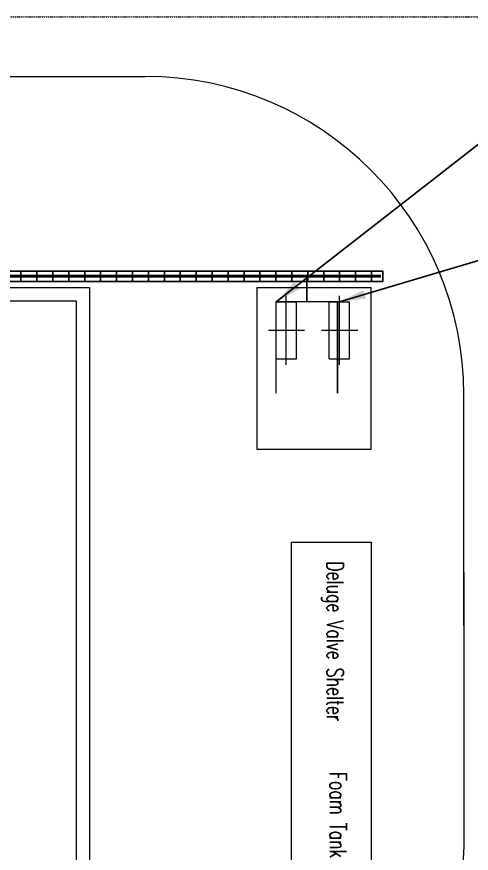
# Model space of a CAD drawing. Header units: inches. Extents: x 19 to 1016051, y 34 to 210034.
# Drawn here: x 176833 to 193949, y 75068 to 106592 of the extents above; entities that cross this region are included whole.
import ezdxf

# ---------------------------------------------------------------- set-up
doc = ezdxf.new("R2010")
doc.units = ezdxf.units.IN
doc.header["$MEASUREMENT"] = 0
doc.linetypes.add('DASHDOT2', pattern=[0.5, 0.25, -0.125, 0, -0.125])
for name, color, linetype in [('CABLE TRAY INSTRUMENTATION', 7, 'Continuous'), ('CABLEROUTEALL-EMBED 1_DWG$0$DwgTemplate', 7, 'Continuous'), ('cables', 7, 'Continuous')]:
    doc.layers.add(name, color=color, linetype=linetype)
doc.layers.add('Layout', color=6, linetype='Continuous', lineweight=20)
doc.styles.add('CJP_坐标', font='txt_qlt.shx', dxfattribs={"width": 0.7, "height": 1.25, "bigfont": 'hztxt.shx'})
doc.styles.get("Standard").update_dxf_attribs({"font": 'arial.ttf'})
doc.dimstyles.get("Standard").update_dxf_attribs({"dimtxt": 0.18, "dimasz": 0.18, "dimexe": 0.18, "dimexo": 0.0625, "dimgap": 0.09, "dimtad": 0, "dimtih": 1, "dimtoh": 1, "dimdec": 4, "dimzin": 0, "dimdsep": 46, "dimtxsty": 'Standard', "dimcen": 0.09, "dimadec": 0, "dimazin": 0, "dimtfac": 1, "dimtdec": 4, "dimtofl": 0, "dimtmove": 0, "dimatfit": 3, "dimfxl": 1, "dimtolj": 1, "dimtzin": 0, "dimarcsym": 0})

msp = doc.modelspace()

# ---------------------------------------------------------------- linework, layer by layer
at = {"layer": 'CABLE TRAY INSTRUMENTATION', "color": 6}
for p, q in [((148192, 97007), (190620, 97007)), ((176992, 97007), (176992, 96617)), ((177592, 97007), (177592, 96617)), ((177592, 97007), (177592, 96617)), ((178192, 97007), (178192, 96617)), ((178792, 97007), (178792, 96617)), ((179392, 97007), (179392, 96617)), ((179992, 97007), (179992, 96617)), ((179992, 97007), (179992, 96617)), ((180592, 97007), (180592, 96617)), ((181192, 97007), (181192, 96617)), ((181792, 97007), (181792, 96617)), ((182392, 97007), (182392, 96617)), ((182392, 97007), (182392, 96617)), ((182992, 97007), (182992, 96617)), ((183592, 97007), (183592, 96617)), ((184192, 97007), (184192, 96617)), ((184792, 97007), (184792, 96617)), ((184792, 97007), (184792, 96617)), ((185392, 97007), (185392, 96617)), ((185992, 97007), (185992, 96617)), ((186592, 97007), (186592, 96617)), ((187192, 97007), (187192, 96617)), ((187192, 97007), (187192, 96617)), ((187792, 97007), (187792, 96617)), ((188392, 97007), (188392, 96617)), ((188992, 97007), (188992, 96617)), ((189592, 97007), (189592, 96617)), ((189592, 97007), (189592, 96617)), ((190192, 97007), (190192, 96617)), ((190620, 97007), (190620, 96617)), ((190620, 96617), (148192, 96617))]:
    msp.add_line(p, q, dxfattribs=at)
at = {"layer": 'CABLEROUTEALL-EMBED 1_DWG$0$DwgTemplate', "color": 3, "linetype": 'Continuous', "lineweight": 5}
for p, q in [((188909, 95847), (186599, 95847)), ((186599, 92402), (186599, 95847)), ((188909, 95847), (188909, 92402)), ((188909, 92402), (188909, 95847))]:
    msp.add_line(p, q, dxfattribs=at)
at = {"layer": 'cables', "color": 3}
msp.add_line((187754, 95847), (187754, 96845), dxfattribs=at)
at = {"layer": 'cables'}
msp.add_lwpolyline([(148110, 96845), (190519, 96845), (190519, 96788), (148110, 96788)], close=True, dxfattribs=at)
at = {"layer": 'Layout', "color": 252, "linetype": 'DASHDOT2', "ltscale": 5}
msp.add_line((148574, 106592), (222127, 106592), dxfattribs=at)
msp.add_line((148574, 106592), (222127, 106592), dxfattribs=at)
msp.add_line((148574, 106592), (222127, 106592), dxfattribs=at)
at = {"layer": 'Layout', "color": 252}
for p, q in [((148574, 104342), (181674, 104342)), ((153574, 96392), (179574, 96392)), ((153574, 96392), (179574, 96392)), ((179574, 96392), (179574, 51392)), ((179574, 96392), (179574, 51392)), ((185874, 96392), (185874, 90292)), ((185874, 96392), (190174, 96392)), ((190174, 90292), (190174, 96392)), ((154074, 95892), (179074, 95892)), ((154074, 95892), (179074, 95892)), ((179074, 95892), (179074, 51892)), ((179074, 95892), (179074, 51892)), ((186599, 93702), (186599, 95847)), ((186599, 95847), (187369, 95847)), ((186984, 93479), (186984, 96073)), ((187369, 93702), (187369, 95847)), ((188599, 93702), (188599, 95847)), ((188599, 95847), (189369, 95847)), ((188984, 93479), (188984, 96073)), ((189369, 93702), (189369, 95847)), ((186315, 94775), (187675, 94775)), ((188315, 94775), (189675, 94775)), ((186599, 93702), (187369, 93702)), ((188599, 93702), (189369, 93702)), ((193674, 83649), (193674, 92342)), ((193674, 83649), (193674, 92342)), ((185874, 90292), (190174, 90292)), ((187174, 86792), (190174, 86792)), ((187174, 71192), (187174, 86792)), ((190174, 86792), (190174, 71192)), ((193674, 85642), (193674, 75213)), ((193674, 85642), (193674, 75213))]:
    msp.add_line(p, q, dxfattribs=at)
for centre, radius, start, end in [((181674, 92342), 12000, 0, 90), ((181674, 92342), 12000, 0, 90), ((184674, 75213), 9000, 270, 0)]:
    msp.add_arc(centre, radius, start, end, dxfattribs=at)

# ---------------------------------------------------------------- texts
at = {"layer": 'Layout', "color": 252, "style": 'CJP_坐标', "width": 0.7}
for s, p in [('Deluge Valve Shelter', (188513, 86074)), ('Foam Tank Shelter', (188622, 78130))]:
    msp.add_text(s, height=625, rotation=270, dxfattribs=at).set_placement(p)

# ---------------------------------------------------------------- leaders
at = {"layer": 'cables'}
for points in [[(186599, 95847), (194225, 101790)], [(188984, 95847), (194225, 97400)]]:
    msp.add_leader(points, dimstyle='Standard', override={"dimasz": 1000}, dxfattribs=at)

doc.saveas('drawing.dxf')
